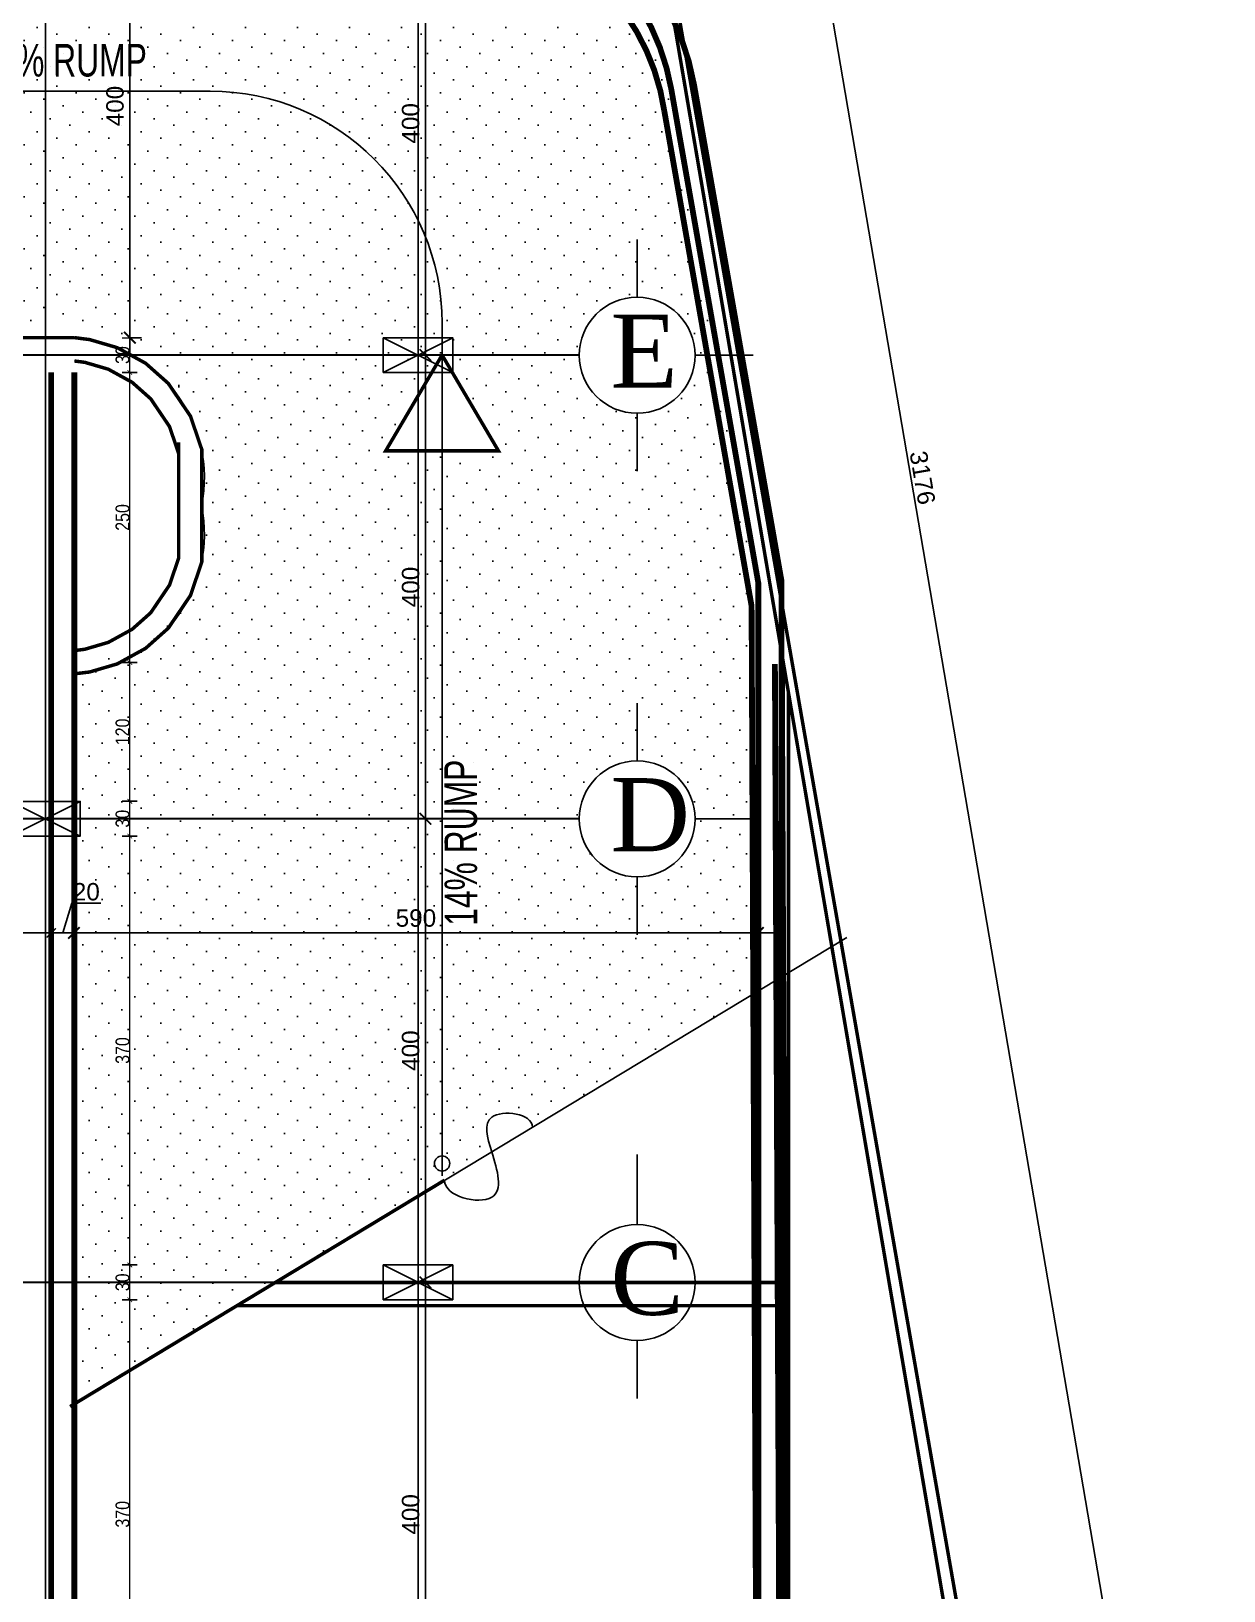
# Model space of a CAD drawing. Extents: x 250879 to 348495, y -51522 to -9360.
# Drawn here: x 309191 to 310219, y -22559 to -21213 of the extents above; entities that cross this region are included whole.
import ezdxf

# ---------------------------------------------------------------- set-up
doc = ezdxf.new("R2010")
doc.units = 0
doc.layers.get('0').update_dxf_attribs({"linetype": 'CONTINUOUS'})
doc.layers.get('DEFPOINTS').update_dxf_attribs({"color": 9, "linetype": 'CONTINUOUS'})
doc.layers.add('A-text finishing', color=6, linetype='CONTINUOUS', lineweight=13)
doc.layers.add('dimention', color=151, linetype='CONTINUOUS', lineweight=13)
for name, color, linetype in [('AXIS', 1, 'CONTINUOUS'), ('COLUMN', 5, 'CONTINUOUS'), ('FURNITURE', 4, 'CONTINUOUS'), ('TEXT', 3, 'CONTINUOUS'), ('WALL', 7, 'CONTINUOUS'), ('WALL1', 2, 'CONTINUOUS')]:
    doc.layers.add(name, color=color, linetype=linetype)
doc.styles.get("Standard").update_dxf_attribs({"font": 'sanss___.ttf', "height": 15})
doc.styles.add('style2', font='romantic.ttf', dxfattribs={"height": 50})
doc.styles.add('yon', font='ARIALN.TTF')
doc.dimstyles.new('CM', dxfattribs={"dimscale": 0, "dimtxt": 12, "dimasz": 0.4, "dimexe": 50, "dimexo": 1000, "dimgap": 0.03, "dimtad": 1, "dimdec": 0, "dimzin": 0, "dimdsep": 46, "dimtxsty": 'yon', "dimblk": 'Ar thick3', "dimcen": 3, "dimdle": 8, "dimse1": 1, "dimse2": 1, "dimclrd": 8, "dimclre": 8, "dimclrt": 30, "dimadec": 0, "dimazin": 0, "dimtfac": 1, "dimtdec": 0, "dimtix": 1, "dimtmove": 1, "dimatfit": 3, "dimfxl": 50, "dimtolj": 1, "dimtzin": 0, "dimlwd": 9, "dimarcsym": 0})
doc.dimstyles.get("Standard").update_dxf_attribs({"dimtxt": 15, "dimasz": 10, "dimexe": 10, "dimexo": 30, "dimgap": 5, "dimtad": 1, "dimdec": 0, "dimdsep": 46, "dimtxsty": 'Standard', "dimblk1": 'ARCHTICK', "dimblk2": 'ARCHTICK', "dimsah": 1, "dimcen": 2.5, "dimdle": 15, "dimclrd": 3, "dimclre": 3, "dimclrt": 3, "dimazin": 0, "dimtfac": 1, "dimtdec": 0, "dimtmove": 2, "dimatfit": 2, "dimldrblk": 'ARCHTICK', "dimfxl": 1.0455, "dimfxlon": 1, "dimtolj": 1, "dimtzin": 0, "dimarcsym": 0})
doc.dimstyles.new('STANDARD$0', dxfattribs={"dimscale": 0, "dimtxt": 12, "dimasz": 8, "dimexe": 15, "dimexo": 0.0625, "dimgap": 2, "dimtad": 1, "dimdec": 0, "dimzin": 0, "dimdsep": 46, "dimtxsty": 'Standard', "dimblk1": 'ARCHTICK', "dimblk2": 'ARCHTICK', "dimsah": 1, "dimcen": 0.09, "dimdle": 15, "dimclrd": 3, "dimclre": 3, "dimclrt": 3, "dimazin": 0, "dimtfac": 1, "dimtdec": 0, "dimtofl": 0, "dimtmove": 1, "dimatfit": 3, "dimldrblk": 'ARCHTICK', "dimfxl": 1.0455, "dimfxlon": 1, "dimtolj": 1, "dimtzin": 0, "dimarcsym": 0})

# ---------------------------------------------------------------- blocks, each defined once
blk = doc.blocks.new('_ARCHTICK')
at = {"color": 0, "linetype": 'ByBlock', "const_width": 0.15}
blk.add_lwpolyline([(-0.5, -0.5), (0.5, 0.5)], dxfattribs=at)
blk = doc.blocks.new('*D146')
at = {"layer": 'DEFPOINTS', "color": 0, "linetype": 'ByBlock', "ltscale": 3, "transparency": 16777216}
for p in [(309530.7, -22292.8), (309530.7, -22292.8), (309463.9, -22693)]:
    blk.add_point(p, dxfattribs=at)
at = {"layer": 'WALL1', "color": 3, "linetype": 'ByBlock', "lineweight": -2, "ltscale": 3, "transparency": 16777216}
for p, q in [((309530.7, -22708), (309530.7, -22277.8)), ((309530.7, -22292.8), (309520.7, -22292.8)), ((309529.7, -22693), (309540.7, -22693))]:
    blk.add_line(p, q, dxfattribs=at)
at = {"layer": 'WALL1', "color": 3, "linetype": 'ByBlock', "lineweight": -2, "ltscale": 3, "transparency": 16777216, "xscale": 10, "yscale": 10, "zscale": 10}
for p, rotation in [((309530.7, -22292.8), 90), ((309530.7, -22693), 270)]:
    blk.add_blockref('_ARCHTICK', p, dxfattribs=dict(at, rotation=rotation))
at = {"layer": 'WALL1', "color": 3, "linetype": 'ByBlock', "ltscale": 3, "transparency": 16777216, "insert": (309518, -22492.9), "char_height": 15, "attachment_point": 5, "rotation": 90}
blk.add_mtext('\\A1;400', dxfattribs=at)
blk = doc.blocks.new('*D147')
at = {"layer": 'DEFPOINTS', "color": 0, "linetype": 'ByBlock', "ltscale": 3, "transparency": 16777216}
for p in [(309530.7, -21892.8), (309530.7, -21892.8), (309530.7, -22292.8)]:
    blk.add_point(p, dxfattribs=at)
at = {"layer": 'WALL1', "color": 3, "linetype": 'ByBlock', "lineweight": -2, "ltscale": 3, "transparency": 16777216}
for p, q in [((309530.7, -22307.8), (309530.7, -21877.8)), ((309530.7, -21892.8), (309520.7, -21892.8)), ((309530.7, -22292.8), (309520.7, -22292.8))]:
    blk.add_line(p, q, dxfattribs=at)
at = {"layer": 'WALL1', "color": 3, "linetype": 'ByBlock', "lineweight": -2, "ltscale": 3, "transparency": 16777216, "xscale": 10, "yscale": 10, "zscale": 10}
for p, rotation in [((309530.7, -21892.8), 90), ((309530.7, -22292.8), 270)]:
    blk.add_blockref('_ARCHTICK', p, dxfattribs=dict(at, rotation=rotation))
at = {"layer": 'WALL1', "color": 3, "linetype": 'ByBlock', "ltscale": 3, "transparency": 16777216, "insert": (309518, -22092.8), "char_height": 15, "attachment_point": 5, "rotation": 90}
blk.add_mtext('\\A1;400', dxfattribs=at)
blk = doc.blocks.new('*D148')
at = {"layer": 'DEFPOINTS', "color": 0, "linetype": 'ByBlock', "ltscale": 3, "transparency": 16777216}
for p in [(309530.7, -21492.8), (309530.7, -21492.8), (309530.7, -21892.8)]:
    blk.add_point(p, dxfattribs=at)
at = {"layer": 'WALL1', "color": 3, "linetype": 'ByBlock', "lineweight": -2, "ltscale": 3, "transparency": 16777216}
for p, q in [((309530.7, -21907.8), (309530.7, -21477.8)), ((309530.7, -21492.8), (309520.7, -21492.8)), ((309530.7, -21892.8), (309520.7, -21892.8))]:
    blk.add_line(p, q, dxfattribs=at)
at = {"layer": 'WALL1', "color": 3, "linetype": 'ByBlock', "lineweight": -2, "ltscale": 3, "transparency": 16777216, "xscale": 10, "yscale": 10, "zscale": 10}
for p, rotation in [((309530.7, -21492.8), 90), ((309530.7, -21892.8), 270)]:
    blk.add_blockref('_ARCHTICK', p, dxfattribs=dict(at, rotation=rotation))
at = {"layer": 'WALL1', "color": 3, "linetype": 'ByBlock', "ltscale": 3, "transparency": 16777216, "insert": (309518, -21692.8), "char_height": 15, "attachment_point": 5, "rotation": 90}
blk.add_mtext('\\A1;400', dxfattribs=at)
blk = doc.blocks.new('*D152')
at = {"layer": 'DEFPOINTS', "color": 0, "linetype": 'ByBlock', "ltscale": 3, "transparency": 16777216}
for p in [(309493.4, -21092.8), (309493.4, -21492.8), (309530.7, -21492.8)]:
    blk.add_point(p, dxfattribs=at)
at = {"layer": 'WALL1', "color": 3, "linetype": 'ByBlock', "lineweight": -2, "ltscale": 3, "transparency": 16777216}
for p, q in [((309530.7, -21077.8), (309530.7, -21507.8)), ((309529.7, -21092.8), (309540.7, -21092.8)), ((309529.7, -21492.8), (309540.7, -21492.8))]:
    blk.add_line(p, q, dxfattribs=at)
at = {"layer": 'WALL1', "color": 3, "linetype": 'ByBlock', "lineweight": -2, "ltscale": 3, "transparency": 16777216, "xscale": 10, "yscale": 10, "zscale": 10}
for p, rotation in [((309530.7, -21092.8), 90), ((309530.7, -21492.8), 270)]:
    blk.add_blockref('_ARCHTICK', p, dxfattribs=dict(at, rotation=rotation))
at = {"layer": 'WALL1', "color": 3, "linetype": 'ByBlock', "ltscale": 3, "transparency": 16777216, "insert": (309518, -21292.8), "char_height": 15, "attachment_point": 5, "rotation": 90}
blk.add_mtext('\\A1;400', dxfattribs=at)
blk = doc.blocks.new('*D21')
at = {"layer": 'DEFPOINTS', "color": 0, "linetype": 'Continuous', "transparency": 16777216}
for p in [(159766.8, -32812.9), (159633.4, -32835.7), (160167.5, -35966.3)]:
    blk.add_point(p, dxfattribs=at)
at = {"layer": 'WALL', "color": 3, "linetype": 'Continuous', "lineweight": -2, "transparency": 16777216}
for p, q in [((160303.4, -35958.3), (159764.3, -32798.1)), ((159765.8, -32813.1), (159781.6, -32810.4)), ((160299.9, -35943.7), (160315.7, -35941))]:
    blk.add_line(p, q, dxfattribs=at)
at = {"layer": 'WALL', "color": 3, "linetype": 'Continuous', "lineweight": -2, "transparency": 16777216, "xscale": 8, "yscale": 8, "zscale": 8}
for p, rotation in [((159766.8, -32812.9), 99.68081920431923), ((160300.9, -35943.5), 279.6808192043192)]:
    blk.add_blockref('_ARCHTICK', p, dxfattribs=dict(at, rotation=rotation))
at = {"layer": 'WALL', "color": 3, "linetype": 'Continuous', "transparency": 16777216, "insert": (160043.5, -34376.6), "char_height": 15, "attachment_point": 5, "rotation": 279.6808}
blk.add_mtext('\\A1;3176', dxfattribs=at)
blk = doc.blocks.new('COLUMN')
at = {"layer": 'AXIS'}
for p, q in [((236924.7, -9644.3), (236984.7, -9674.3)), ((236984.7, -9644.3), (236924.7, -9674.3))]:
    blk.add_line(p, q, dxfattribs=at)
at = {"layer": 'COLUMN'}
blk.add_lwpolyline([(236924.7, -9644.3), (236984.7, -9644.3), (236984.7, -9674.3), (236924.7, -9674.3)], close=True, dxfattribs=at)
blk = doc.blocks.new('AXISG')
at = {"layer": 'AXIS'}
for p, q in [((307797.6, -19949.2), (307797.6, -23524.1)), ((305595.8, -21492.8), (307936.9, -21492.8)), ((305587.5, -21892.8), (307936.9, -21892.8)), ((305587.5, -22292.8), (307936.9, -22292.8))]:
    blk.add_line(p, q, dxfattribs=at)
at = {"layer": 'WALL', "linetype": 'Continuous'}
for p in [(70842.9, -11833.6), (70521.5, -12233.6), (70842.9, -12633.6)]:
    blk.add_blockref('COLUMN', p, dxfattribs=at)
blk = doc.blocks.new('*D1161')
at = {"layer": 'DEFPOINTS', "color": 0, "linetype": 'ByBlock', "ltscale": 3, "transparency": 16777216}
for p in [(309817.5, -21929.6), (309227.5, -21959.5), (309227.5, -21991.2)]:
    blk.add_point(p, dxfattribs=at)
at = {"layer": 'WALL1', "color": 3, "linetype": 'ByBlock', "lineweight": -2, "ltscale": 3, "transparency": 16777216}
for p, q in [((309832.5, -21991.2), (309212.5, -21991.2)), ((309227.5, -21990.2), (309227.5, -22001.2)), ((309817.5, -21990.2), (309817.5, -22001.2))]:
    blk.add_line(p, q, dxfattribs=at)
at = {"layer": 'WALL1', "color": 3, "linetype": 'ByBlock', "lineweight": -2, "ltscale": 3, "transparency": 16777216, "xscale": 10, "yscale": 10, "zscale": 10, "rotation": 180}
blk.add_blockref('_ARCHTICK', (309227.5, -21991.2), dxfattribs=at)
at = {"layer": 'WALL1', "color": 3, "linetype": 'ByBlock', "lineweight": -2, "ltscale": 3, "transparency": 16777216, "xscale": 10, "yscale": 10, "zscale": 10}
blk.add_blockref('_ARCHTICK', (309817.5, -21991.2), dxfattribs=at)
at = {"layer": 'WALL1', "color": 3, "linetype": 'ByBlock', "ltscale": 3, "transparency": 16777216, "insert": (309522.5, -21978.5), "char_height": 15, "attachment_point": 5}
blk.add_mtext('\\A1;590', dxfattribs=at)
blk = doc.blocks.new('*D1192')
at = {"layer": 'DEFPOINTS', "color": 0, "linetype": 'Continuous', "transparency": 16777216}
for p in [(309207.9, -21991.2), (308732.4, -22013.6), (309207.9, -22023.8)]:
    blk.add_point(p, dxfattribs=at)
at = {"layer": 'WALL', "color": 3, "linetype": 'Continuous', "lineweight": -2, "transparency": 16777216}
for p, q in [((308732.4, -21992.3), (308732.4, -21976.2)), ((309207.9, -21992.3), (309207.9, -21976.2)), ((308717.4, -21991.2), (309222.9, -21991.2))]:
    blk.add_line(p, q, dxfattribs=at)
at = {"layer": 'WALL', "color": 3, "linetype": 'Continuous', "lineweight": -2, "transparency": 16777216, "xscale": 8, "yscale": 8, "zscale": 8, "rotation": 180}
blk.add_blockref('_ARCHTICK', (308732.4, -21991.2), dxfattribs=at)
at = {"layer": 'WALL', "color": 3, "linetype": 'Continuous', "lineweight": -2, "transparency": 16777216, "xscale": 8, "yscale": 8, "zscale": 8}
blk.add_blockref('_ARCHTICK', (309207.9, -21991.2), dxfattribs=at)
at = {"layer": 'WALL', "color": 3, "linetype": 'Continuous', "transparency": 16777216, "insert": (308970.2, -21981.5), "char_height": 15, "attachment_point": 5}
blk.add_mtext('\\A1;475', dxfattribs=at)
blk = doc.blocks.new('*D1193')
at = {"layer": 'DEFPOINTS', "color": 0, "linetype": 'Continuous', "transparency": 16777216}
for p in [(309227.9, -21991.2), (309207.9, -22023.8), (309227.9, -22017.2)]:
    blk.add_point(p, dxfattribs=at)
at = {"layer": 'WALL', "color": 3, "linetype": 'Continuous', "lineweight": -2, "transparency": 16777216}
for p, q in [((309217.9, -21991.2), (309225.6, -21965.5)), ((309225.6, -21965.5), (309250.8, -21965.5)), ((309207.9, -21992.3), (309207.9, -21976.2)), ((309227.9, -21992.3), (309227.9, -21976.2)), ((309192.9, -21991.2), (309242.9, -21991.2))]:
    blk.add_line(p, q, dxfattribs=at)
at = {"layer": 'WALL', "color": 3, "linetype": 'Continuous', "lineweight": -2, "transparency": 16777216, "xscale": 8, "yscale": 8, "zscale": 8, "rotation": 180}
blk.add_blockref('_ARCHTICK', (309207.9, -21991.2), dxfattribs=at)
at = {"layer": 'WALL', "color": 3, "linetype": 'Continuous', "lineweight": -2, "transparency": 16777216, "xscale": 8, "yscale": 8, "zscale": 8}
blk.add_blockref('_ARCHTICK', (309227.9, -21991.2), dxfattribs=at)
at = {"layer": 'WALL', "color": 3, "linetype": 'Continuous', "transparency": 16777216, "insert": (309238.2, -21955.8), "char_height": 15, "attachment_point": 5}
blk.add_mtext('\\A1;20', dxfattribs=at)
blk = doc.blocks.new('Ar thick3')
at = {"layer": 'dimention'}
blk.add_line((0, 16.2), (0, -16.2), dxfattribs=at)
at = {"layer": 'dimention', "const_width": 1.5}
blk.add_lwpolyline([(-5, -5.1), (5, 4.9)], dxfattribs=at)
blk = doc.blocks.new('*D1222')
at = {"layer": 'DEFPOINTS', "color": 0, "linetype": 'Continuous', "transparency": 16777216}
for p in [(309232.9, -22307.7), (309275.7, -22307.7), (309232.9, -22677.8)]:
    blk.add_point(p, dxfattribs=at)
at = {"layer": 'WALL', "color": 8, "linetype": 'Continuous', "lineweight": 9, "transparency": 16777216}
blk.add_line((309275.7, -22677.4), (309275.7, -22308.1), dxfattribs=at)
at = {"layer": 'WALL', "color": 8, "linetype": 'Continuous', "lineweight": 9, "transparency": 16777216, "xscale": 0.4, "yscale": 0.4, "zscale": 0.4}
for p, rotation in [((309275.7, -22307.7), 90), ((309275.7, -22677.8), 270)]:
    blk.add_blockref('Ar thick3', p, dxfattribs=dict(at, rotation=rotation))
at = {"layer": 'WALL', "color": 30, "linetype": 'Continuous', "transparency": 16777216, "insert": (309269.5, -22492.8), "char_height": 12, "attachment_point": 5, "rotation": 90, "style": 'yon'}
blk.add_mtext('\\A1;370', dxfattribs=at)
blk = doc.blocks.new('*D1223')
at = {"layer": 'DEFPOINTS', "color": 0, "linetype": 'Continuous', "transparency": 16777216}
for p in [(309232.9, -22277.7), (309275.7, -22277.7), (309232.9, -22307.7)]:
    blk.add_point(p, dxfattribs=at)
at = {"layer": 'WALL', "color": 8, "linetype": 'Continuous', "lineweight": 9, "transparency": 16777216}
blk.add_line((309275.7, -22307.3), (309275.7, -22278.1), dxfattribs=at)
at = {"layer": 'WALL', "color": 8, "linetype": 'Continuous', "lineweight": 9, "transparency": 16777216, "xscale": 0.4, "yscale": 0.4, "zscale": 0.4}
for p, rotation in [((309275.7, -22277.7), 90), ((309275.7, -22307.7), 270)]:
    blk.add_blockref('Ar thick3', p, dxfattribs=dict(at, rotation=rotation))
at = {"layer": 'WALL', "color": 30, "linetype": 'Continuous', "transparency": 16777216, "insert": (309269.5, -22292.7), "char_height": 12, "attachment_point": 5, "rotation": 90, "style": 'yon'}
blk.add_mtext('\\A1;30', dxfattribs=at)
blk = doc.blocks.new('*D1224')
at = {"layer": 'DEFPOINTS', "color": 0, "linetype": 'Continuous', "transparency": 16777216}
for p in [(309232.9, -21907.7), (309275.7, -21907.7), (309232.9, -22277.7)]:
    blk.add_point(p, dxfattribs=at)
at = {"layer": 'WALL', "color": 8, "linetype": 'Continuous', "lineweight": 9, "transparency": 16777216}
blk.add_line((309275.7, -22277.3), (309275.7, -21908.1), dxfattribs=at)
at = {"layer": 'WALL', "color": 8, "linetype": 'Continuous', "lineweight": 9, "transparency": 16777216, "xscale": 0.4, "yscale": 0.4, "zscale": 0.4}
for p, rotation in [((309275.7, -21907.7), 90), ((309275.7, -22277.7), 270)]:
    blk.add_blockref('Ar thick3', p, dxfattribs=dict(at, rotation=rotation))
at = {"layer": 'WALL', "color": 30, "linetype": 'Continuous', "transparency": 16777216, "insert": (309269.5, -22092.7), "char_height": 12, "attachment_point": 5, "rotation": 90, "style": 'yon'}
blk.add_mtext('\\A1;370', dxfattribs=at)
blk = doc.blocks.new('*D1225')
at = {"layer": 'DEFPOINTS', "color": 0, "linetype": 'Continuous', "transparency": 16777216}
for p in [(309232.9, -21877.7), (309275.7, -21877.7), (309232.9, -21907.7)]:
    blk.add_point(p, dxfattribs=at)
at = {"layer": 'WALL', "color": 8, "linetype": 'Continuous', "lineweight": 9, "transparency": 16777216}
blk.add_line((309275.7, -21907.3), (309275.7, -21878.1), dxfattribs=at)
at = {"layer": 'WALL', "color": 8, "linetype": 'Continuous', "lineweight": 9, "transparency": 16777216, "xscale": 0.4, "yscale": 0.4, "zscale": 0.4}
for p, rotation in [((309275.7, -21877.7), 90), ((309275.7, -21907.7), 270)]:
    blk.add_blockref('Ar thick3', p, dxfattribs=dict(at, rotation=rotation))
at = {"layer": 'WALL', "color": 30, "linetype": 'Continuous', "transparency": 16777216, "insert": (309269.5, -21892.7), "char_height": 12, "attachment_point": 5, "rotation": 90, "style": 'yon'}
blk.add_mtext('\\A1;30', dxfattribs=at)
blk = doc.blocks.new('*D1226')
at = {"layer": 'DEFPOINTS', "color": 0, "linetype": 'Continuous', "transparency": 16777216}
for p in [(309226.9, -21758), (309275.7, -21758), (309232.9, -21877.7)]:
    blk.add_point(p, dxfattribs=at)
at = {"layer": 'WALL', "color": 8, "linetype": 'Continuous', "lineweight": 9, "transparency": 16777216}
blk.add_line((309275.7, -21877.3), (309275.7, -21758.4), dxfattribs=at)
at = {"layer": 'WALL', "color": 8, "linetype": 'Continuous', "lineweight": 9, "transparency": 16777216, "xscale": 0.4, "yscale": 0.4, "zscale": 0.4}
for p, rotation in [((309275.7, -21758), 90), ((309275.7, -21877.7), 270)]:
    blk.add_blockref('Ar thick3', p, dxfattribs=dict(at, rotation=rotation))
at = {"layer": 'WALL', "color": 30, "linetype": 'Continuous', "transparency": 16777216, "insert": (309269.5, -21817.8), "char_height": 12, "attachment_point": 5, "rotation": 90, "style": 'yon'}
blk.add_mtext('\\A1;120', dxfattribs=at)
blk = doc.blocks.new('*D1227')
at = {"layer": 'DEFPOINTS', "color": 0, "linetype": 'Continuous', "transparency": 16777216}
for p in [(309232.9, -21507.7), (309275.7, -21507.7), (309226.9, -21758)]:
    blk.add_point(p, dxfattribs=at)
at = {"layer": 'WALL', "color": 8, "linetype": 'Continuous', "lineweight": 9, "transparency": 16777216}
blk.add_line((309275.7, -21757.6), (309275.7, -21508.1), dxfattribs=at)
at = {"layer": 'WALL', "color": 8, "linetype": 'Continuous', "lineweight": 9, "transparency": 16777216, "xscale": 0.4, "yscale": 0.4, "zscale": 0.4}
for p, rotation in [((309275.7, -21507.7), 90), ((309275.7, -21758), 270)]:
    blk.add_blockref('Ar thick3', p, dxfattribs=dict(at, rotation=rotation))
at = {"layer": 'WALL', "color": 30, "linetype": 'Continuous', "transparency": 16777216, "insert": (309269.5, -21632.8), "char_height": 12, "attachment_point": 5, "rotation": 90, "style": 'yon'}
blk.add_mtext('\\A1;250', dxfattribs=at)
blk = doc.blocks.new('*D1228')
at = {"layer": 'DEFPOINTS', "color": 0, "linetype": 'Continuous', "transparency": 16777216}
for p in [(309232.9, -21477.7), (309275.7, -21477.7), (309232.9, -21507.7)]:
    blk.add_point(p, dxfattribs=at)
at = {"layer": 'WALL', "color": 8, "linetype": 'Continuous', "lineweight": 9, "transparency": 16777216}
blk.add_line((309275.7, -21507.3), (309275.7, -21478.1), dxfattribs=at)
at = {"layer": 'WALL', "color": 8, "linetype": 'Continuous', "lineweight": 9, "transparency": 16777216, "xscale": 0.4, "yscale": 0.4, "zscale": 0.4}
for p, rotation in [((309275.7, -21477.7), 90), ((309275.7, -21507.7), 270)]:
    blk.add_blockref('Ar thick3', p, dxfattribs=dict(at, rotation=rotation))
at = {"layer": 'WALL', "color": 30, "linetype": 'Continuous', "transparency": 16777216, "insert": (309269.5, -21492.7), "char_height": 12, "attachment_point": 5, "rotation": 90, "style": 'yon'}
blk.add_mtext('\\A1;30', dxfattribs=at)
blk = doc.blocks.new('*D1229')
at = {"layer": 'DEFPOINTS', "color": 0, "linetype": 'ByBlock', "ltscale": 3, "transparency": 16777216}
for p in [(309275.7, -21078.2), (309277, -21078.2), (309232.9, -21477.7)]:
    blk.add_point(p, dxfattribs=at)
at = {"layer": 'WALL1', "color": 3, "linetype": 'ByBlock', "lineweight": -2, "ltscale": 3, "transparency": 16777216}
for p, q in [((309275.7, -21492.7), (309275.7, -21063.2)), ((309275.7, -21078.2), (309265.7, -21078.2)), ((309274.6, -21477.7), (309285.7, -21477.7))]:
    blk.add_line(p, q, dxfattribs=at)
at = {"layer": 'WALL1', "color": 3, "linetype": 'ByBlock', "lineweight": -2, "ltscale": 3, "transparency": 16777216, "xscale": 10, "yscale": 10, "zscale": 10}
for p, rotation in [((309275.7, -21078.2), 90), ((309275.7, -21477.7), 270)]:
    blk.add_blockref('_ARCHTICK', p, dxfattribs=dict(at, rotation=rotation))
at = {"layer": 'WALL1', "color": 3, "linetype": 'ByBlock', "ltscale": 3, "transparency": 16777216, "insert": (309263, -21277.9), "char_height": 15, "attachment_point": 5, "rotation": 90}
blk.add_mtext('\\A1;400', dxfattribs=at)
blk = doc.blocks.new('site77')
at = {"layer": 'WALL', "linetype": 'Continuous', "const_width": 3}
for points in [[(159633.4, -32835.7), (160181.6, -35967.1)], [(159633.4, -32835.7), (160167.5, -35966.3)]]:
    blk.add_lwpolyline(points, dxfattribs=at)
at = {"layer": 'WALL', "linetype": 'Continuous'}
dim = blk.add_aligned_dim(p1=(160167.5, -35966.3), p2=(159633.4, -32835.7), distance=-135.4, dimstyle='STANDARD$0', override={"dimscale": 1}, dxfattribs=at)
dim.commit()
dim.dimension.update_dxf_attribs({"geometry": '*D21', "text_midpoint": (160043.5, -34376.6)})

msp = doc.modelspace()

# ---------------------------------------------------------------- hatches: boundary and pattern name
at = {"layer": 'FURNITURE', "ltscale": 3}
h = msp.add_hatch(dxfattribs=at)
h.set_pattern_fill('DOTS', color=256, scale=10, angle=45, style=0)
h.paths.add_polyline_path([(309177.89641, -21125.63262), (308762.41953, -21125.63262), (308762.41953, -21265.09428), (308939.26833, -21265.09428), (309021.91811, -21216.45851), (309021.91811, -21265.09428), (309177.89641, -21265.09428)], flags=17)
h.paths.add_polyline_path([(309177.89641, -21265.09428), (309021.91811, -21265.09428), (309021.91811, -21313.73006), (308939.26833, -21265.09428), (308762.41953, -21265.09428), (308762.41953, -21467.83296), (309177.89641, -21467.83296)])
h.paths.add_polyline_path([(309202.89641, -21265.09428), (309177.89641, -21265.09428), (309177.89641, -21467.83296), (309202.89641, -21467.83296)])
h.paths.add_polyline_path([(309202.89641, -21107.66838), (309172.89641, -21107.66838), (309172.89641, -21092.83296), (308762.41953, -21092.83296), (308762.41953, -21125.63262), (309177.89641, -21125.63262), (309177.89641, -21265.09428), (309202.89641, -21265.09428)])
h.paths.add_polyline_path([(309545.73312, -21107.6715), (309233.71977, -21107.6715), (309232.89641, -21107.66838), (309202.89641, -21107.66838), (309202.89641, -21265.09428), (309345.0708, -21265.09428, -0.4142135624), (309545.0708, -21465.09428), (309545.0708, -21492.66838), (309663.31252, -21492.66838, -0.9977861785), (309763.31203, -21492.89), (309781.46005, -21492.89), (309742.69734, -21272.95699, 0.3639919777)])
h.paths.add_polyline_path([(309345.0708, -21265.09428), (309202.89641, -21265.09428), (309202.89641, -21467.83296), (309227.89641, -21467.83296, -0.1467971024), (309293.01773, -21492.66838), (309545.0708, -21492.66838), (309545.0708, -21465.09428, 0.4142135624)], flags=17)
h.paths.add_polyline_path([(309506.50885, -21312.95128), (309506.50885, -21272.71465), (309529.46153, -21272.71465), (309529.46153, -21312.95128)], flags=24)
h = msp.add_hatch(dxfattribs=at)
h.set_pattern_fill('DOTS', color=256, scale=10, angle=45, style=0)
h.paths.add_polyline_path([(309781.46005, -21492.89), (309763.31203, -21492.89, -1.0005705663), (309663.31207, -21492.83296), (309545.14878, -21492.83296), (309593.70658, -21575.35024), (309545.0708, -21575.35024), (309545.0708, -21692.91526), (309816.71406, -21692.91526)])
h.paths.add_polyline_path([(309545.0708, -21575.35024), (309496.43503, -21575.35024), (309544.99282, -21492.83296), (309293.23113, -21492.83296, -0.2857242539), (309337.89641, -21612.91526, -0.171448444), (309326.69801, -21692.91526), (309545.0708, -21692.91526)])
h.paths.add_polyline_path([(309545.0708, -21692.91526), (309326.69801, -21692.91526, -0.2604857652), (309227.89641, -21757.99755), (309227.89641, -21877.66838), (309232.89641, -21877.66838), (309232.89641, -21892.66838), (309545.0708, -21892.66838)], flags=17)
edge = h.paths.add_edge_path()
edge.add_line((309817.89641, -21699.62373), (309816.71406, -21692.91526))
edge.add_line((309816.71406, -21692.91526), (309545.0708, -21692.91526))
edge.add_line((309545.0708, -21692.91526), (309545.0708, -21892.66838))
edge.add_line((309545.0708, -21892.66838), (309663.31252, -21892.66838))
edge.add_arc((309713.31203, -21892.89), 50, 0, 179.74603373, ccw=False)
edge.add_arc((309713.31203, -21892.89), 50, 179.93463654, 359.99999997, ccw=False)
edge.add_line((309663.31207, -21892.83296), (309545.0708, -21892.83296))
edge.add_line((309545.0708, -21892.83296), (309545.0708, -22183.59068))
edge.add_arc((309545.0708, -22190.14321), 6.55254, 0, 90, ccw=False)
edge.add_arc((309545.0708, -22190.14321), 6.55254, -180, 0, ccw=False)
edge.add_arc((309545.0708, -22190.14321), 6.55254, 90, 180, ccw=False)
edge.add_line((309545.0708, -22183.59068), (309545.0708, -21892.83296))
edge.add_line((309545.0708, -21892.83296), (309232.89641, -21892.83296))
edge.add_line((309232.89641, -21892.83296), (309232.89641, -21907.66838))
edge.add_line((309232.89641, -21907.66838), (309227.89641, -21907.66838))
edge.add_line((309227.89641, -21907.66838), (309227.89641, -22277.66838))
edge.add_line((309227.89641, -22277.66838), (309232.89641, -22277.66838))
edge.add_line((309232.89641, -22277.66838), (309232.89641, -22292.66838))
edge.add_line((309232.89641, -22292.66838), (309401.49467, -22292.66838))
edge.add_line((309401.49467, -22292.66838), (309547.16485, -22204.60865))
edge.add_spline(control_points=[(309547.16485, -22204.60865), (309547.16485, -22204.68876), (309547.16576, -22204.76863), (309547.16758, -22204.84827)], knot_values=[148.311472602, 148.311472602, 148.311472602, 148.311472602, 148.5517962263, 148.5517962263, 148.5517962263, 148.5517962263], degree=3, periodic=0)
edge.add_line((309547.16758, -22204.84827), (309587.95164, -22180.22418))
edge.add_spline(control_points=[(309587.95164, -22180.22418), (309587.93324, -22180.1643), (309584.0998, -22167.69709), (309575.71799, -22141.02784), (309623.04597, -22146.78073), (309623.04597, -22158.84685)], knot_values=[0, 0, 0, 0, 0.1440330011, 29.992197968, 66.1905518095, 66.1905518095, 66.1905518095, 66.1905518095], degree=3, periodic=0)
edge.add_line((309623.12034, -22158.99047), (309817.89641, -22041.39101))
edge.add_line((309817.89641, -22041.39101), (309817.89641, -21699.62373))
h.paths.add_polyline_path([(309401.2224, -22292.83296), (309232.89641, -22292.83296), (309232.89641, -22307.66838), (309227.89641, -22307.66838), (309227.89641, -22397.61103)])
h.paths.add_polyline_path([(309506.50885, -21712.95128), (309506.50885, -21672.71465), (309529.46153, -21672.71465), (309529.46153, -21712.95128)], flags=9)
h.paths.add_polyline_path([(309506.50885, -22112.95128), (309506.50885, -22072.71465), (309529.46153, -22072.71465), (309529.46153, -22112.95128)], flags=25)

# ---------------------------------------------------------------- linework, layer by layer
at = {"layer": 'A-text finishing', "const_width": 3}
for points in [[(309227.89641, -21477.66838), (308737.41953, -21477.66838)], [(309337.89641, -21622.75067), (309337.89641, -21574.44892), (309328.04321, -21545.4231), (309308.91954, -21517.17581), (309289.35193, -21499.79121), (309264.90434, -21486.34227), (309241.03792, -21479.35298), (309227.89641, -21477.66838)], [(309317.89641, -21622.75067), (309317.89641, -21577.75102), (309309.97091, -21554.40387), (309293.76278, -21530.46308), (309277.74595, -21516.23312), (309257.1825, -21504.9209), (309236.93058, -21498.99012), (309227.89641, -21497.83203)], [(309317.89641, -21592.91526), (309317.89641, -21567.9156)], [(309317.89641, -21622.75067), (309317.89641, -21667.75033), (309309.97091, -21691.09747), (309293.76278, -21715.03826), (309277.74595, -21729.26822), (309257.1825, -21740.58044), (309236.93058, -21746.51123), (309225.35344, -21747.99529)], [(309337.89641, -21622.75067), (309337.89641, -21671.05242), (309328.04321, -21700.07824), (309308.91954, -21728.32553), (309289.35193, -21745.71013), (309264.90434, -21759.15907), (309241.03792, -21766.14836), (309226.85508, -21767.83296)]]:
    msp.add_lwpolyline(points, dxfattribs=at)
at = {"layer": 'A-text finishing'}
for centre, start, end in [((309219.07304, -21598.5998), 348.5111191, 85.82699004), ((309219.07304, -21646.90155), 274.17300996, 11.4888809)]:
    msp.add_arc(centre, 121.25287, start, end, dxfattribs=at)
at = {"layer": 'AXIS'}
for p, q in [((309202.89641, -19873.99297), (309202.89641, -23524.12587)), ((309713.31203, -21442.89), (309713.31203, -21392.89)), ((307412.06988, -21492.83296), (309663.64124, -21492.83296)), ((309763.31203, -21492.89), (309813.31203, -21492.89)), ((309713.31203, -21542.89), (309713.31203, -21592.89)), ((309713.31203, -21842.89), (309713.31203, -21792.89)), ((307357.48806, -21892.83296), (309663.64124, -21892.83296)), ((309763.31203, -21892.89), (309813.31203, -21892.89)), ((309713.31203, -21942.89), (309713.31203, -21992.89)), ((309713.31203, -22242.89), (309713.31203, -22182.46136)), ((307567.25552, -22292.83296), (309663.64124, -22292.83296)), ((309763.31203, -22292.89), (309813.31203, -22292.89)), ((309713.31203, -22342.89), (309713.31203, -22392.89))]:
    msp.add_line(p, q, dxfattribs=at)
for centre in [(309713.31203, -21492.89), (309713.31203, -21892.89), (309713.31203, -22292.89)]:
    msp.add_circle(centre, 50, dxfattribs=at)
at = {"layer": 'FURNITURE', "ltscale": 3}
for p, q in [((309345.0708, -21265.09428), (308642.26007, -21265.09428)), ((309545.0708, -22200.74505), (309545.0708, -21465.09428))]:
    msp.add_line(p, q, dxfattribs=at)
msp.add_arc((309345.0708, -21465.09428), 200, 0, 90, dxfattribs=at)
at = {"layer": 'WALL', "color": 6, "linetype": 'Continuous'}
msp.add_line((309894.27379, -21995.27684), (309224.17933, -22399.85806), dxfattribs=at)
at = {"layer": 'WALL', "linetype": 'Continuous', "ltscale": 3, "const_width": 5}
for points in [[(309837.89641, -22392.75067), (309837.89641, -22696.52513), (309837.89641, -21687.87161), (309762.39376, -21259.48242, 0.3639919777), (309545.73312, -21077.66838), (309232.89641, -21077.66838)], [(309817.89641, -22696.52513), (309817.89641, -21689.62373), (309742.69734, -21262.95699, 0.3639919777), (309545.73312, -21097.6715), (309233.71977, -21097.6715)]]:
    msp.add_lwpolyline(points, format="xyb", dxfattribs=at)
at = {"layer": 'WALL', "linetype": 'Continuous', "ltscale": 3}
msp.add_lwpolyline([(309221.59951, -23490.70422, 3, 3, 0), (309818.1121, -23119.21837, 5, 5, 0), (309812.03352, -21709.2358, 5, 5, 0), (309736.83445, -21282.56907, 5, 5, 0.3696651857), (309545.94881, -21116.24664, 5, 5, 0), (309232.87758, -21116.24664, 5, 5, 0)], format="xyseb", dxfattribs=at)
at = {"layer": 'WALL', "linetype": 'Continuous', "const_width": 3}
for points in [[(309545.0708, -21492.70046), (309496.43503, -21575.35024), (309545.0708, -21575.35024)], [(309545.0708, -21492.70046), (309593.70658, -21575.35024), (309545.0708, -21575.35024)], [(309547.16485, -22204.60865), (309224.17933, -22399.85806)], [(309401.2224, -22292.83296), (309837.89641, -22292.83296)], [(309368.138, -22312.83296), (309837.89641, -22312.83296)]]:
    msp.add_lwpolyline(points, dxfattribs=at)
at = {"layer": 'WALL', "linetype": 'Continuous', "ltscale": 3, "const_width": 5}
for points in [[(309207.89641, -21507.66838), (309207.89641, -22977.99755)], [(309227.89641, -21507.66838), (309227.89641, -22977.99755)]]:
    msp.add_lwpolyline(points, dxfattribs=at)
at = {"layer": 'WALL', "linetype": 'Continuous', "ltscale": 3}
msp.add_lwpolyline([(309317.89641, -21520.6), (309317.89641, -21518.50629)], dxfattribs=at)
at = {"layer": 'WALL', "linetype": 'Continuous'}
for points in [[(309222.89641, -23507.56751, 3, 3, 0), (309838.22558, -23124.36339, 5, 5, 0), (309832.147, -21759.25287, 5, 5, 0)], [(309226.06821, -23512.66061, 3, 3, 0), (309844.22558, -23127.6952, 5, 5, 0), (309838.147, -21759.25287, 5, 5, 0)]]:
    msp.add_lwpolyline(points, format="xyseb", dxfattribs=at)
at = {"layer": 'WALL', "color": 6, "linetype": 'Continuous', "const_width": 3}
msp.add_lwpolyline([(309843.89641, -21784.28599), (309843.89641, -23127.90019)], dxfattribs=at)
at = {"layer": 'WALL', "linetype": 'Continuous'}
msp.add_circle((309545.0708, -22190.14321), 6.55254, dxfattribs=at)
at = {"layer": 'WALL', "linetype": 'Continuous', "start_tangent": (0, 1), "end_tangent": (0, 1)}
msp.add_spline([(309623.04597, -22158.84685), (309587.89641, -22150.1964), (309587.89641, -22180.04457), (309587.89641, -22219.26249), (309547.16485, -22204.60865)], degree=3, dxfattribs=at)

# ---------------------------------------------------------------- block references
at = {"layer": 'WALL', "linetype": 'Continuous'}
for name, p in [('AXISG', (1726.73997, 0.16459)), ('site77', (149915.93692, 12778.02515))]:
    msp.add_blockref(name, p, dxfattribs=at)

# ---------------------------------------------------------------- texts
at = {"layer": 'TEXT', "width": 0.7}
for rotation, p in [(0.12694545, (309147.08017, -21252.58494)), (90.12694545, (309575.39412, -21985.12451))]:
    msp.add_text('14%%% RUMP', height=28.08, rotation=rotation, dxfattribs=at).set_placement(p)
at = {"layer": 'TEXT', "char_height": 63, "width": 240.4607, "attachment_point": 1, "style": 'style2'}
for s, insert in [('E', (309690.22381, -21457.71826)), ('D', (309690.22381, -21857.71826)), ('C', (309690.22381, -22257.71826))]:
    msp.add_mtext(s, dxfattribs=dict(at, insert=insert))

# ---------------------------------------------------------------- dimensions: what is measured, and where the dimension line sits
at = {"layer": 'WALL', "linetype": 'Continuous'}
for base, p1, p2, picture, middle in [((309275.69024, -21477.66838), (309232.89641, -21507.66838), (309232.89641, -21477.66838), '*D1228', (309269.53336, -21492.66838)), ((309275.69024, -21507.66838), (309226.85508, -21757.99755), (309232.89641, -21507.66838), '*D1227', (309269.53336, -21632.83296)), ((309275.69024, -21757.99755), (309232.89641, -21877.66838), (309226.85508, -21757.99755), '*D1226', (309269.53336, -21817.83296)), ((309275.69024, -21877.66838), (309232.89641, -21907.66838), (309232.89641, -21877.66838), '*D1225', (309269.53336, -21892.66838)), ((309275.69024, -21907.66838), (309232.89641, -22277.66838), (309232.89641, -21907.66838), '*D1224', (309269.53336, -22092.66838)), ((309275.69024, -22277.66838), (309232.89641, -22307.66838), (309232.89641, -22277.66838), '*D1223', (309269.53336, -22292.66838)), ((309275.69024, -22307.66838), (309232.89641, -22677.83296), (309232.89641, -22307.66838), '*D1222', (309269.53336, -22492.75067))]:
    dim = msp.add_linear_dim(base=base, p1=p1, p2=p2, angle=90, dimstyle='CM', override={"dimscale": 1}, dxfattribs=at)
    dim.commit()
    dim.dimension.update_dxf_attribs({"geometry": picture, "text_midpoint": middle})
for base, p1, p2, picture, middle in [((309227.89641, -21991.23617), (309207.89641, -22023.77798), (309227.89641, -22017.24865), '*D1193', (309227.61431, -21955.7835)), ((309207.89641, -21991.23617), (308732.41953, -22013.55355), (309207.89641, -22023.77798), '*D1192', (308970.15797, -21981.50983))]:
    dim = msp.add_linear_dim(base=base, p1=p1, p2=p2, dimstyle='STANDARD$0', override={"dimscale": 1}, dxfattribs=at)
    dim.commit()
    dim.dimension.update_dxf_attribs({"geometry": picture, "text_midpoint": middle})
at = {"layer": 'WALL1', "linetype": 'ByBlock', "ltscale": 3}
for base, p1, p2, dimstyle, override, picture, middle in [((309275.69024, -21078.16664), (309232.89641, -21477.66838), (309276.9515, -21078.16664), 'STANDARD$0', {"dimscale": 1, "dimtxt": 15, "dimasz": 10, "dimexe": 10, "dimexo": 30, "dimgap": 5, "dimzin": 8, "dimcen": 2.5, "dimtofl": 1, "dimtmove": 2, "dimatfit": 2}, '*D1229', (309262.9639, -21277.91751)), ((309530.71153, -21492.83296), (309530.71153, -21892.83296), (309530.71153, -21492.83296), 'Standard', {"dimtmove": 1}, '*D148', (309517.98519, -21692.83296)), ((309530.71153, -21892.83296), (309530.71153, -22292.83296), (309530.71153, -21892.83296), 'Standard', {"dimtmove": 1}, '*D147', (309517.98519, -22092.83296)), ((309530.71153, -22292.83296), (309463.89641, -22692.99755), (309530.71153, -22292.83296), 'Standard', {"dimtmove": 1}, '*D146', (309517.98519, -22492.91526))]:
    dim = msp.add_linear_dim(base=base, p1=p1, p2=p2, angle=90, dimstyle=dimstyle, override=override, dxfattribs=at)
    dim.commit()
    dim.dimension.update_dxf_attribs({"geometry": picture, "text_midpoint": middle})
dim = msp.add_linear_dim(base=(309530.71153, -21492.83296), p1=(309493.40789, -21092.83296), p2=(309493.40789, -21492.83296), angle=90, dimstyle='Standard', dxfattribs=at)
dim.commit()
dim.dimension.update_dxf_attribs({"geometry": '*D152', "text_midpoint": (309517.98519, -21292.83296)})
dim = msp.add_linear_dim(base=(309227.49641, -21991.23617), p1=(309817.49641, -21929.55687), p2=(309227.49641, -21959.51535), dimstyle='STANDARD$0', override={"dimscale": 1, "dimtxt": 15, "dimasz": 10, "dimexe": 10, "dimexo": 30, "dimgap": 5, "dimzin": 8, "dimcen": 2.5, "dimtofl": 1, "dimatfit": 2}, dxfattribs=at)
dim.commit()
dim.dimension.update_dxf_attribs({"geometry": '*D1161', "text_midpoint": (309522.49641, -21978.50983)})

doc.saveas('drawing.dxf')
